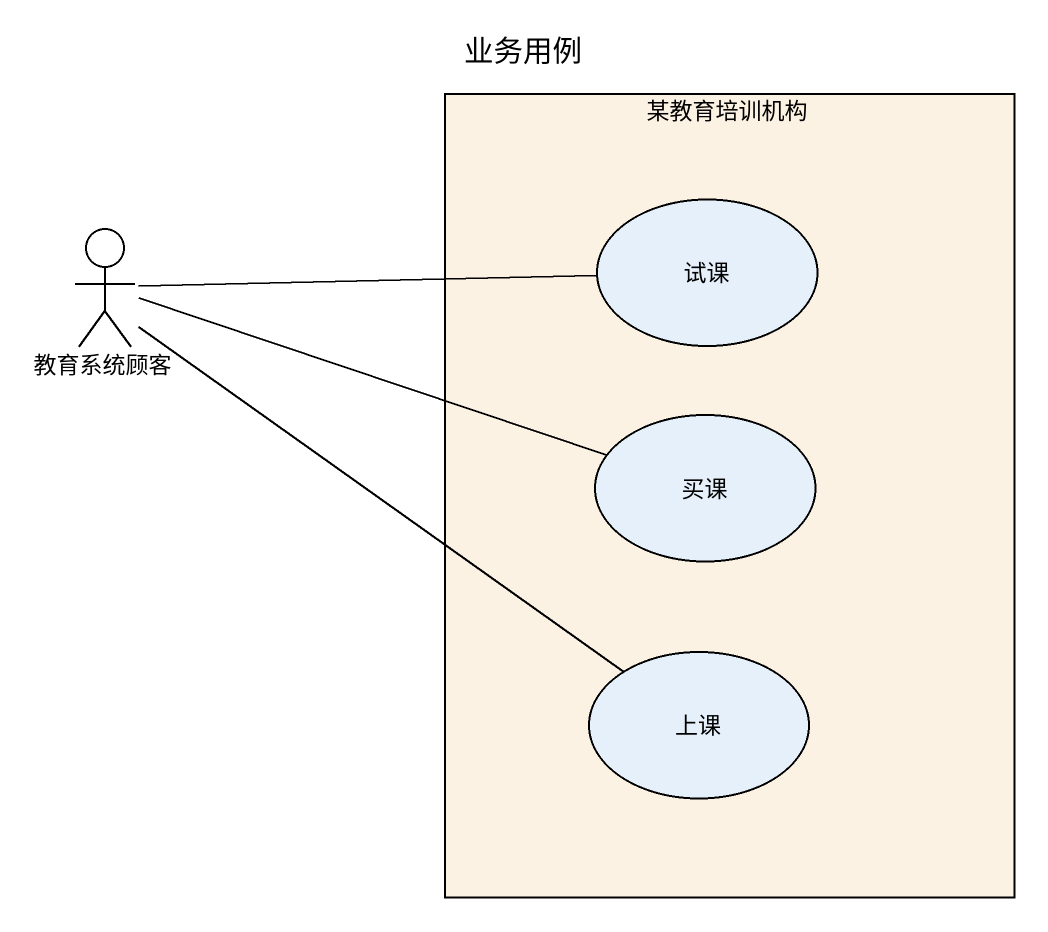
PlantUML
@startuml
title 业务用例
rectangle 某教育培训机构 #FCF2E3 {
  usecase 试课
  usecase 买课
  usecase 上课
}
actor 教育系统顾客
教育系统顾客 -right- 试课
教育系统顾客 -right- 买课
教育系统顾客 -- 上课
@enduml
